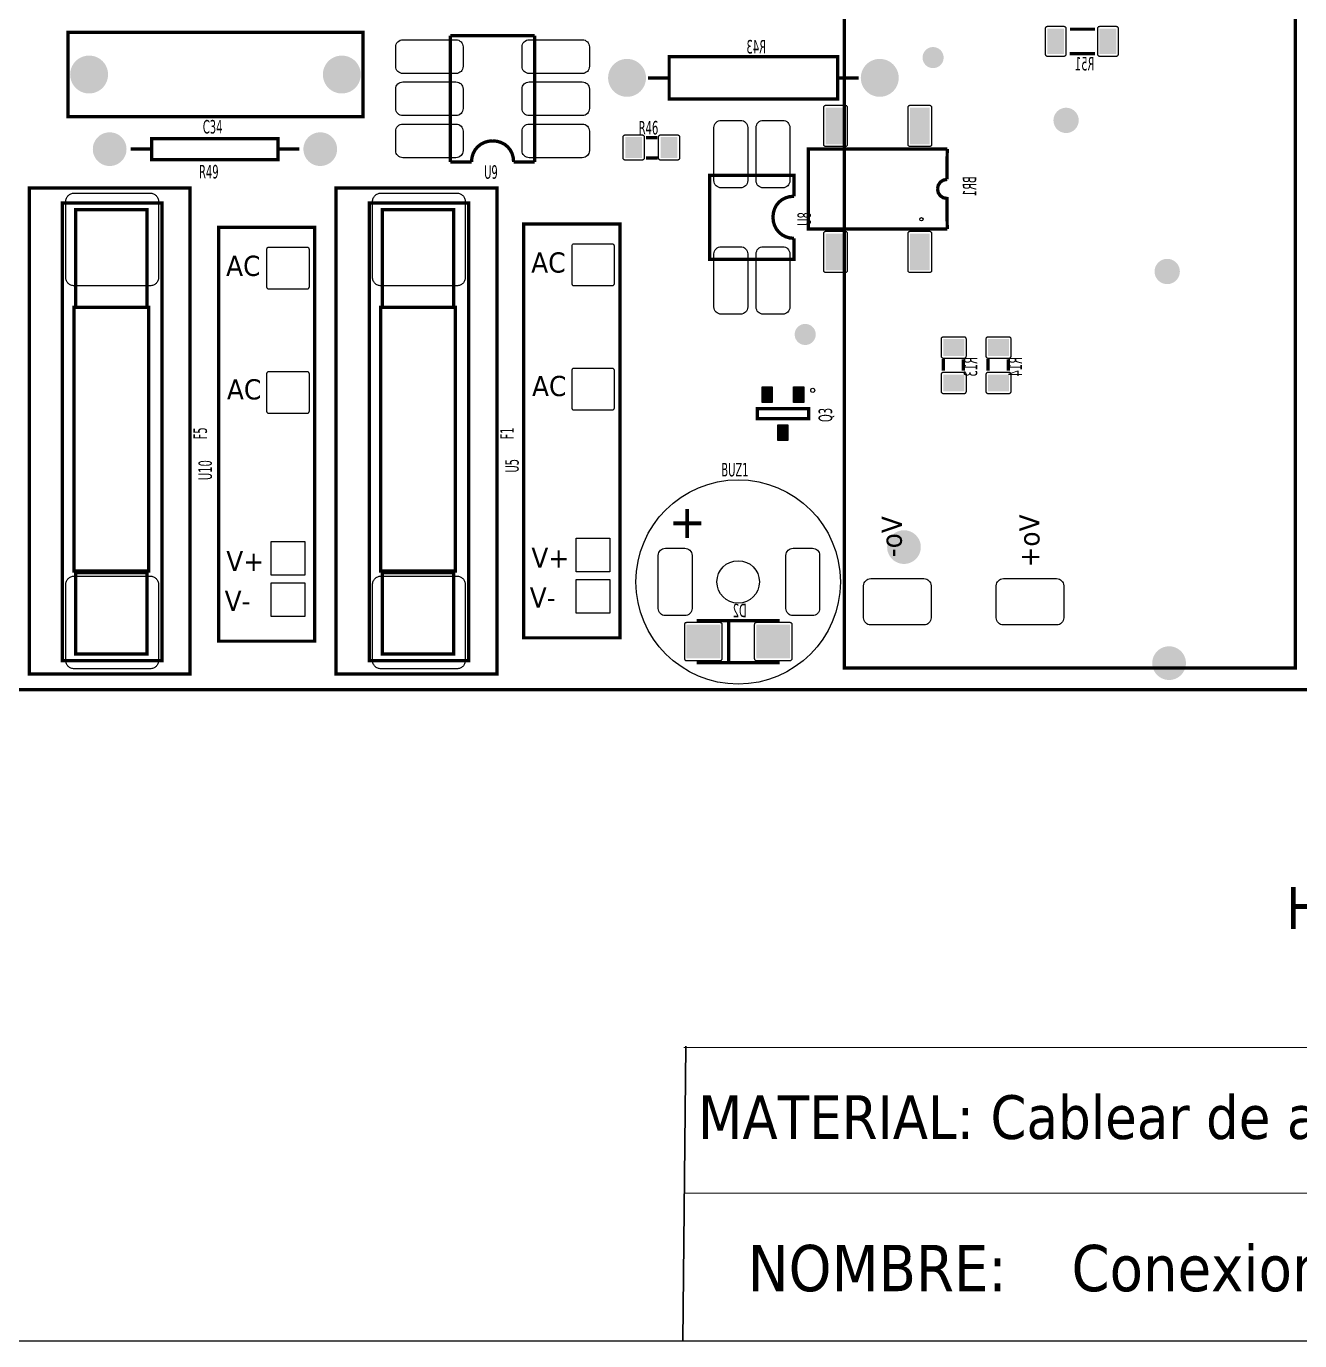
# Model space of a CAD drawing. Header units: millimetres. Extents: x 124 to 302, y 105 to 223.
# Drawn here: x 131.591 to 135.219, y 105.405 to 109.151 of the extents above; entities that cross this region are included whole.
import ezdxf

# ---------------------------------------------------------------- set-up
doc = ezdxf.new("R2010")
doc.units = ezdxf.units.MM
doc.linetypes.add('CENTERX2', pattern=[20.32, 12.7, -2.54, 2.54, -2.54])
doc.layers.add('DESC', color=250, linetype='Continuous')
doc.styles.add('SLDTEXTSTYLE0', font='tahoma.ttf')
doc.styles.get("Standard").update_dxf_attribs({"font": 'tahoma.ttf'})

# ---------------------------------------------------------------- blocks, each defined once
blk = doc.blocks.new('RPAD')
blk.add_trace([(-0.5, -0.5), (-0.5, 0.5), (0.5, -0.5), (0.5, 0.5)])
blk = doc.blocks.new('EPAD')
at = {"const_width": 0.5}
blk.add_lwpolyline([(-0.25, 0, 1), (0.25, 0, 1)], format="xyb", close=True, dxfattribs=at)
blk = doc.blocks.new('oard')
at = {"const_width": 0.00787}
for points in [[(155.9889, 119.4043), (162.6345, 119.4043), (162.6345, 122.5185), (155.9889, 122.5185), (155.9889, 119.4043)], [(155.9889, 119.4043), (162.6345, 119.4043), (162.6345, 122.5185), (155.9889, 122.5185), (155.9889, 119.4043)], [(155.9889, 119.4043), (162.6345, 119.4043), (162.6345, 122.5185), (155.9889, 122.5185), (155.9889, 119.4043)], [(158.666, 119.4555), (159.7369, 119.4555), (159.7369, 121.5185), (158.666, 121.5185), (158.666, 119.4555)], [(158.666, 119.4555), (159.7369, 119.4555), (159.7369, 121.5185), (158.666, 121.5185), (158.666, 119.4555)], [(158.666, 119.4555), (159.7369, 119.4555), (159.7369, 121.5185), (158.666, 121.5185), (158.666, 119.4555)], [(159.202, 120.9727), (159.261, 120.9727)], [(159.202, 120.9727), (159.261, 120.9727)], [(159.202, 120.9727), (159.261, 120.9727)], [(156.8231, 120.765), (157.5231, 120.765), (157.5231, 120.965), (156.8231, 120.965), (156.8231, 120.765)], [(156.8231, 120.765), (157.5231, 120.765), (157.5231, 120.965), (156.8231, 120.965), (156.8231, 120.765)], [(156.8231, 120.765), (157.5231, 120.765), (157.5231, 120.965), (156.8231, 120.965), (156.8231, 120.765)], [(157.931, 120.9575), (157.731, 120.9575)], [(157.731, 120.6575), (157.731, 120.9575)], [(157.931, 120.9575), (157.731, 120.9575)], [(157.731, 120.6575), (157.731, 120.9575)], [(157.931, 120.9575), (157.731, 120.9575)], [(157.731, 120.6575), (157.731, 120.9575)], [(157.931, 120.6575), (157.931, 120.9575)], [(157.931, 120.6575), (157.931, 120.9575)], [(157.931, 120.6575), (157.931, 120.9575)], [(159.201, 120.9147), (159.261, 120.9147)], [(159.201, 120.9147), (159.261, 120.9147)], [(159.201, 120.9147), (159.261, 120.9147)], [(158.2503, 120.8071), (158.6503, 120.8071), (158.6503, 120.9071), (158.2503, 120.9071), (158.2503, 120.8071)], [(158.2503, 120.8071), (158.6503, 120.8071), (158.6503, 120.9071), (158.2503, 120.9071), (158.2503, 120.8071)], [(158.2503, 120.8071), (158.6503, 120.8071), (158.6503, 120.9071), (158.2503, 120.9071), (158.2503, 120.8071)], [(158.2503, 120.8571), (158.2003, 120.8571)], [(158.2503, 120.8571), (158.2003, 120.8571)], [(158.2503, 120.8571), (158.2003, 120.8571)], [(158.7003, 120.8571), (158.6503, 120.8571)], [(158.7003, 120.8571), (158.6503, 120.8571)], [(158.7003, 120.8571), (158.6503, 120.8571)], [(157.0219, 120.6628), (157.3219, 120.6628), (157.3219, 120.7128), (157.0219, 120.7128), (157.0219, 120.6628)], [(157.0219, 120.6628), (157.3219, 120.6628), (157.3219, 120.7128), (157.0219, 120.7128), (157.0219, 120.6628)], [(157.0219, 120.6628), (157.3219, 120.6628), (157.3219, 120.7128), (157.0219, 120.7128), (157.0219, 120.6628)], [(157.831, 120.7075), (157.8208, 120.7065), (157.8114, 120.7037), (157.8029, 120.6993), (157.7955, 120.6933), (157.7894, 120.686), (157.7849, 120.6775), (157.782, 120.6679), (157.781, 120.6575)], [(157.831, 120.7075), (157.8208, 120.7065), (157.8114, 120.7037), (157.8029, 120.6993), (157.7955, 120.6933), (157.7894, 120.686), (157.7849, 120.6775), (157.782, 120.6679), (157.781, 120.6575)], [(157.831, 120.7075), (157.8208, 120.7065), (157.8114, 120.7037), (157.8029, 120.6993), (157.7955, 120.6933), (157.7894, 120.686), (157.7849, 120.6775), (157.782, 120.6679), (157.781, 120.6575)], [(157.831, 120.7075), (157.8415, 120.7065), (157.851, 120.7037), (157.8596, 120.6993), (157.8669, 120.6933), (157.8728, 120.686), (157.8773, 120.6775), (157.88, 120.6679), (157.881, 120.6575)], [(157.831, 120.7075), (157.8415, 120.7065), (157.851, 120.7037), (157.8596, 120.6993), (157.8669, 120.6933), (157.8728, 120.686), (157.8773, 120.6775), (157.88, 120.6679), (157.881, 120.6575)], [(157.831, 120.7075), (157.8415, 120.7065), (157.851, 120.7037), (157.8596, 120.6993), (157.8669, 120.6933), (157.8728, 120.686), (157.8773, 120.6775), (157.88, 120.6679), (157.881, 120.6575)], [(158.195, 120.7147), (158.222, 120.7147)], [(158.195, 120.7147), (158.222, 120.7147)], [(158.195, 120.7147), (158.222, 120.7147)], [(156.9719, 120.6878), (157.0219, 120.6878)], [(156.9719, 120.6878), (157.0219, 120.6878)], [(156.9719, 120.6878), (157.0219, 120.6878)], [(157.3219, 120.6878), (157.3719, 120.6878)], [(157.3219, 120.6878), (157.3719, 120.6878)], [(157.3219, 120.6878), (157.3719, 120.6878)], [(158.195, 120.6667), (158.223, 120.6667)], [(158.195, 120.6667), (158.223, 120.6667)], [(158.195, 120.6667), (158.223, 120.6667)], [(158.9104, 120.6883), (158.5804, 120.6883), (158.5804, 120.4983), (158.9104, 120.4983)], [(158.9104, 120.6883), (158.5804, 120.6883), (158.5804, 120.4983), (158.9104, 120.4983)], [(158.9104, 120.6883), (158.5804, 120.6883), (158.5804, 120.4983), (158.9104, 120.4983)], [(158.91, 120.6159), (158.9104, 120.6883)], [(158.91, 120.6159), (158.9104, 120.6883)], [(158.91, 120.6159), (158.9104, 120.6883)], [(157.781, 120.6575), (157.731, 120.6575)], [(157.781, 120.6575), (157.731, 120.6575)], [(157.781, 120.6575), (157.731, 120.6575)], [(157.931, 120.6575), (157.881, 120.6575)], [(157.931, 120.6575), (157.881, 120.6575)], [(157.931, 120.6575), (157.881, 120.6575)], [(158.5467, 120.476), (158.5467, 120.426), (158.3467, 120.426), (158.3467, 120.626), (158.5467, 120.626), (158.5467, 120.576)], [(158.5467, 120.476), (158.5467, 120.426), (158.3467, 120.426), (158.3467, 120.626), (158.5467, 120.626), (158.5467, 120.576)], [(158.5467, 120.476), (158.5467, 120.426), (158.3467, 120.426), (158.3467, 120.626), (158.5467, 120.626), (158.5467, 120.576)], [(158.91, 120.6159), (158.9011, 120.6142), (158.894, 120.6094), (158.8892, 120.6022), (158.8874, 120.5933)], [(158.91, 120.6159), (158.9011, 120.6142), (158.894, 120.6094), (158.8892, 120.6022), (158.8874, 120.5933)], [(158.91, 120.6159), (158.9011, 120.6142), (158.894, 120.6094), (158.8892, 120.6022), (158.8874, 120.5933)], [(156.731, 119.4419), (157.1129, 119.4419), (157.1129, 120.5954), (156.731, 120.5954), (156.731, 119.4419)], [(156.731, 119.4419), (157.1129, 119.4419), (157.1129, 120.5954), (156.731, 120.5954), (156.731, 119.4419)], [(156.731, 119.4419), (157.1129, 119.4419), (157.1129, 120.5954), (156.731, 120.5954), (156.731, 119.4419)], [(157.4593, 119.4419), (157.8412, 119.4419), (157.8412, 120.5954), (157.4593, 120.5954), (157.4593, 119.4419)], [(157.4593, 119.4419), (157.8412, 119.4419), (157.8412, 120.5954), (157.4593, 120.5954), (157.4593, 119.4419)], [(157.4593, 119.4419), (157.8412, 119.4419), (157.8412, 120.5954), (157.4593, 120.5954), (157.4593, 119.4419)], [(158.4967, 120.526), (158.4977, 120.5365), (158.5005, 120.546), (158.5049, 120.5545), (158.5109, 120.5619), (158.5182, 120.5678), (158.5267, 120.5722), (158.5363, 120.575), (158.5467, 120.576)], [(158.4967, 120.526), (158.4977, 120.5365), (158.5005, 120.546), (158.5049, 120.5545), (158.5109, 120.5619), (158.5182, 120.5678), (158.5267, 120.5722), (158.5363, 120.575), (158.5467, 120.576)], [(158.4967, 120.526), (158.4977, 120.5365), (158.5005, 120.546), (158.5049, 120.5545), (158.5109, 120.5619), (158.5182, 120.5678), (158.5267, 120.5722), (158.5363, 120.575), (158.5467, 120.576)], [(158.9104, 120.4983), (158.91, 120.5707), (158.9011, 120.5724), (158.894, 120.5772), (158.8892, 120.5844), (158.8874, 120.5933)], [(158.9104, 120.4983), (158.91, 120.5707), (158.9011, 120.5724), (158.894, 120.5772), (158.8892, 120.5844), (158.8874, 120.5933)], [(158.9104, 120.4983), (158.91, 120.5707), (158.9011, 120.5724), (158.894, 120.5772), (158.8892, 120.5844), (158.8874, 120.5933)], [(156.8097, 119.4734), (157.046, 119.4734), (157.046, 120.56), (156.8097, 120.56), (156.8097, 119.4734)], [(156.8097, 119.4734), (157.046, 119.4734), (157.046, 120.56), (156.8097, 120.56), (156.8097, 119.4734)], [(156.8097, 119.4734), (157.046, 119.4734), (157.046, 120.56), (156.8097, 120.56), (156.8097, 119.4734)], [(156.8412, 120.3119), (157.0105, 120.3119), (157.0105, 120.5442), (156.8412, 120.5442), (156.8412, 120.3119)], [(156.8412, 120.3119), (157.0105, 120.3119), (157.0105, 120.5442), (156.8412, 120.5442), (156.8412, 120.3119)], [(156.8412, 120.3119), (157.0105, 120.3119), (157.0105, 120.5442), (156.8412, 120.5442), (156.8412, 120.3119)], [(157.5381, 119.4734), (157.7743, 119.4734), (157.7743, 120.56), (157.5381, 120.56), (157.5381, 119.4734)], [(157.5381, 119.4734), (157.7743, 119.4734), (157.7743, 120.56), (157.5381, 120.56), (157.5381, 119.4734)], [(157.5381, 119.4734), (157.7743, 119.4734), (157.7743, 120.56), (157.5381, 120.56), (157.5381, 119.4734)], [(157.5696, 120.3119), (157.7389, 120.3119), (157.7389, 120.5442), (157.5696, 120.5442), (157.5696, 120.3119)], [(157.5696, 120.3119), (157.7389, 120.3119), (157.7389, 120.5442), (157.5696, 120.5442), (157.5696, 120.3119)], [(157.5696, 120.3119), (157.7389, 120.3119), (157.7389, 120.5442), (157.5696, 120.5442), (157.5696, 120.3119)], [(157.9048, 119.5274), (158.1332, 119.5274), (158.1332, 120.5099), (157.9048, 120.5099), (157.9048, 119.5274)], [(157.9048, 119.5274), (158.1332, 119.5274), (158.1332, 120.5099), (157.9048, 120.5099), (157.9048, 119.5274)], [(157.9048, 119.5274), (158.1332, 119.5274), (158.1332, 120.5099), (157.9048, 120.5099), (157.9048, 119.5274)], [(158.4967, 120.526), (158.4977, 120.5158), (158.5005, 120.5064), (158.5049, 120.4979), (158.5109, 120.4905), (158.5182, 120.4844), (158.5267, 120.4799), (158.5363, 120.477), (158.5467, 120.476)], [(158.4967, 120.526), (158.4977, 120.5158), (158.5005, 120.5064), (158.5049, 120.4979), (158.5109, 120.4905), (158.5182, 120.4844), (158.5267, 120.4799), (158.5363, 120.477), (158.5467, 120.476)], [(158.4967, 120.526), (158.4977, 120.5158), (158.5005, 120.5064), (158.5049, 120.4979), (158.5109, 120.4905), (158.5182, 120.4844), (158.5267, 120.4799), (158.5363, 120.477), (158.5467, 120.476)], [(157.1804, 119.5195), (157.4088, 119.5195), (157.4088, 120.502), (157.1804, 120.502), (157.1804, 119.5195)], [(157.1804, 119.5195), (157.4088, 119.5195), (157.4088, 120.502), (157.1804, 120.502), (157.1804, 119.5195)], [(157.1804, 119.5195), (157.4088, 119.5195), (157.4088, 120.502), (157.1804, 120.502), (157.1804, 119.5195)], [(156.8373, 119.686), (157.0145, 119.686), (157.0145, 120.3119), (156.8373, 120.3119), (156.8373, 119.686)], [(156.8373, 119.686), (157.0145, 119.686), (157.0145, 120.3119), (156.8373, 120.3119), (156.8373, 119.686)], [(156.8373, 119.686), (157.0145, 119.686), (157.0145, 120.3119), (156.8373, 120.3119), (156.8373, 119.686)], [(157.5656, 119.686), (157.7428, 119.686), (157.7428, 120.3119), (157.5656, 120.3119), (157.5656, 119.686)], [(157.5656, 119.686), (157.7428, 119.686), (157.7428, 120.3119), (157.5656, 120.3119), (157.5656, 119.686)], [(157.5656, 119.686), (157.7428, 119.686), (157.7428, 120.3119), (157.5656, 120.3119), (157.5656, 119.686)], [(158.9009, 120.1617), (158.9009, 120.1897)], [(158.9009, 120.1617), (158.9009, 120.1897)], [(158.9009, 120.1617), (158.9009, 120.1897)], [(158.9489, 120.1617), (158.9489, 120.1887)], [(158.9489, 120.1617), (158.9489, 120.1887)], [(158.9489, 120.1617), (158.9489, 120.1887)], [(159.0072, 120.1617), (159.0072, 120.1897)], [(159.0072, 120.1617), (159.0072, 120.1897)], [(159.0072, 120.1617), (159.0072, 120.1897)], [(159.0552, 120.1617), (159.0552, 120.1887)], [(159.0552, 120.1617), (159.0552, 120.1887)], [(159.0552, 120.1617), (159.0552, 120.1887)], [(158.4593, 120.0716), (158.4593, 120.048), (158.5814, 120.048), (158.5814, 120.0716), (158.4593, 120.0716)], [(158.4593, 120.0716), (158.4593, 120.048), (158.5814, 120.048), (158.5814, 120.0716), (158.4593, 120.0716)], [(158.4593, 120.0716), (158.4593, 120.048), (158.5814, 120.048), (158.5814, 120.0716), (158.4593, 120.0716)], [(156.8412, 119.4891), (157.0105, 119.4891), (157.0105, 119.682), (156.8412, 119.682), (156.8412, 119.4891)], [(156.8412, 119.4891), (157.0105, 119.4891), (157.0105, 119.682), (156.8412, 119.682), (156.8412, 119.4891)], [(156.8412, 119.4891), (157.0105, 119.4891), (157.0105, 119.682), (156.8412, 119.682), (156.8412, 119.4891)], [(157.5696, 119.4891), (157.7389, 119.4891), (157.7389, 119.682), (157.5696, 119.682), (157.5696, 119.4891)], [(157.5696, 119.4891), (157.7389, 119.4891), (157.7389, 119.682), (157.5696, 119.682), (157.5696, 119.4891)], [(157.5696, 119.4891), (157.7389, 119.4891), (157.7389, 119.682), (157.5696, 119.682), (157.5696, 119.4891)], [(158.5124, 119.5685), (158.3154, 119.5685)], [(158.5124, 119.5685), (158.3154, 119.5685)], [(158.5124, 119.5685), (158.3154, 119.5685)], [(158.3914, 119.5685), (158.3914, 119.4685)], [(158.3914, 119.5685), (158.3914, 119.4685)], [(158.3914, 119.5685), (158.3914, 119.4685)], [(158.3154, 119.4685), (158.5124, 119.4685)], [(158.3154, 119.4685), (158.5124, 119.4685)], [(158.3154, 119.4685), (158.5124, 119.4685)]]:
    blk.add_lwpolyline(points, dxfattribs=at)
for points in [[(159.148, 120.9087), (159.188, 120.9087), (159.189, 120.9088), (159.19, 120.9091), (159.1908, 120.9095), (159.1916, 120.9101), (159.1922, 120.9109), (159.1926, 120.9117), (159.1929, 120.9127), (159.193, 120.9137), (159.193, 120.9737), (159.1929, 120.9747), (159.1926, 120.9757), (159.1922, 120.9765), (159.1916, 120.9772), (159.1908, 120.9779), (159.19, 120.9783), (159.189, 120.9786), (159.188, 120.9787), (159.148, 120.9787), (159.147, 120.9786), (159.1461, 120.9783), (159.1452, 120.9779), (159.1445, 120.9772), (159.1439, 120.9765), (159.1434, 120.9757), (159.1431, 120.9747), (159.143, 120.9737), (159.143, 120.9137), (159.1431, 120.9127), (159.1434, 120.9117), (159.1439, 120.9109), (159.1445, 120.9101), (159.1452, 120.9095), (159.1461, 120.9091), (159.147, 120.9088), (159.148, 120.9087)], [(159.272, 120.9087), (159.312, 120.9087), (159.313, 120.9088), (159.314, 120.9091), (159.3148, 120.9095), (159.3156, 120.9101), (159.3162, 120.9109), (159.3166, 120.9117), (159.3169, 120.9127), (159.317, 120.9137), (159.317, 120.9737), (159.3169, 120.9747), (159.3166, 120.9757), (159.3162, 120.9765), (159.3156, 120.9772), (159.3148, 120.9779), (159.314, 120.9783), (159.313, 120.9786), (159.312, 120.9787), (159.272, 120.9787), (159.271, 120.9786), (159.2701, 120.9783), (159.2692, 120.9779), (159.2685, 120.9772), (159.2679, 120.9765), (159.2674, 120.9757), (159.2671, 120.9747), (159.267, 120.9737), (159.267, 120.9137), (159.2671, 120.9127), (159.2674, 120.9117), (159.2679, 120.9109), (159.2685, 120.9101), (159.2692, 120.9095), (159.2701, 120.9091), (159.271, 120.9088), (159.272, 120.9087)], [(157.601, 120.8845), (157.601, 120.9305), (157.6013, 120.9339), (157.6023, 120.9372), (157.6039, 120.9401), (157.6059, 120.9426), (157.6084, 120.9446), (157.6113, 120.9462), (157.6145, 120.9471), (157.618, 120.9475), (157.744, 120.9475), (157.7475, 120.9471), (157.7507, 120.9462), (157.7536, 120.9446), (157.7561, 120.9426), (157.7581, 120.9401), (157.7597, 120.9372), (157.7607, 120.9339), (157.761, 120.9305), (157.761, 120.8845), (157.7607, 120.881), (157.7597, 120.8778), (157.7581, 120.8749), (157.7561, 120.8724), (157.7536, 120.8703), (157.7507, 120.8688), (157.7475, 120.8678), (157.744, 120.8675), (157.618, 120.8675), (157.6145, 120.8678), (157.6113, 120.8688), (157.6084, 120.8703), (157.6059, 120.8724), (157.6039, 120.8749), (157.6023, 120.8778), (157.6013, 120.881), (157.601, 120.8845)], [(157.901, 120.8845), (157.901, 120.9305), (157.9013, 120.9339), (157.9023, 120.9372), (157.9039, 120.9401), (157.9059, 120.9426), (157.9084, 120.9446), (157.9113, 120.9462), (157.9145, 120.9471), (157.918, 120.9475), (158.044, 120.9475), (158.0475, 120.9471), (158.0507, 120.9462), (158.0536, 120.9446), (158.0561, 120.9426), (158.0581, 120.9401), (158.0597, 120.9372), (158.0607, 120.9339), (158.061, 120.9305), (158.061, 120.8845), (158.0607, 120.881), (158.0597, 120.8778), (158.0581, 120.8749), (158.0561, 120.8724), (158.0536, 120.8703), (158.0507, 120.8688), (158.0475, 120.8678), (158.044, 120.8675), (157.918, 120.8675), (157.9145, 120.8678), (157.9113, 120.8688), (157.9084, 120.8703), (157.9059, 120.8724), (157.9039, 120.8749), (157.9023, 120.8778), (157.9013, 120.881), (157.901, 120.8845)], [(157.601, 120.7845), (157.601, 120.8305), (157.6013, 120.8339), (157.6023, 120.8372), (157.6039, 120.8401), (157.6059, 120.8426), (157.6084, 120.8446), (157.6113, 120.8462), (157.6145, 120.8471), (157.618, 120.8475), (157.744, 120.8475), (157.7475, 120.8471), (157.7507, 120.8462), (157.7536, 120.8446), (157.7561, 120.8426), (157.7581, 120.8401), (157.7597, 120.8372), (157.7607, 120.8339), (157.761, 120.8305), (157.761, 120.7845), (157.7607, 120.781), (157.7597, 120.7778), (157.7581, 120.7749), (157.7561, 120.7724), (157.7536, 120.7703), (157.7507, 120.7688), (157.7475, 120.7678), (157.744, 120.7675), (157.618, 120.7675), (157.6145, 120.7678), (157.6113, 120.7688), (157.6084, 120.7703), (157.6059, 120.7724), (157.6039, 120.7749), (157.6023, 120.7778), (157.6013, 120.781), (157.601, 120.7845)], [(157.901, 120.7845), (157.901, 120.8305), (157.9013, 120.8339), (157.9023, 120.8372), (157.9039, 120.8401), (157.9059, 120.8426), (157.9084, 120.8446), (157.9113, 120.8462), (157.9145, 120.8471), (157.918, 120.8475), (158.044, 120.8475), (158.0475, 120.8471), (158.0507, 120.8462), (158.0536, 120.8446), (158.0561, 120.8426), (158.0581, 120.8401), (158.0597, 120.8372), (158.0607, 120.8339), (158.061, 120.8305), (158.061, 120.7845), (158.0607, 120.781), (158.0597, 120.7778), (158.0581, 120.7749), (158.0561, 120.7724), (158.0536, 120.7703), (158.0507, 120.7688), (158.0475, 120.7678), (158.044, 120.7675), (157.918, 120.7675), (157.9145, 120.7678), (157.9113, 120.7688), (157.9084, 120.7703), (157.9059, 120.7724), (157.9039, 120.7749), (157.9023, 120.7778), (157.9013, 120.781), (157.901, 120.7845)], [(158.669, 120.7912), (158.6217, 120.7912), (158.6207, 120.7911), (158.6198, 120.7908), (158.6189, 120.7904), (158.6182, 120.7898), (158.6176, 120.789), (158.6171, 120.7882), (158.6168, 120.7872), (158.6167, 120.7862), (158.6167, 120.6996), (158.6168, 120.6986), (158.6171, 120.6976), (158.6176, 120.6968), (158.6182, 120.696), (158.6189, 120.6954), (158.6198, 120.695), (158.6207, 120.6947), (158.6217, 120.6946), (158.669, 120.6946), (158.67, 120.6947), (158.671, 120.695), (158.6718, 120.6954), (158.6725, 120.696), (158.6731, 120.6968), (158.6736, 120.6976), (158.6739, 120.6986), (158.674, 120.6996), (158.674, 120.7862), (158.6739, 120.7872), (158.6736, 120.7882), (158.6731, 120.789), (158.6725, 120.7898), (158.6718, 120.7904), (158.671, 120.7908), (158.67, 120.7911), (158.669, 120.7912)], [(158.869, 120.7912), (158.8217, 120.7912), (158.8207, 120.7911), (158.8198, 120.7908), (158.8189, 120.7904), (158.8182, 120.7898), (158.8176, 120.789), (158.8171, 120.7882), (158.8168, 120.7872), (158.8167, 120.7862), (158.8167, 120.6996), (158.8168, 120.6986), (158.8171, 120.6976), (158.8176, 120.6968), (158.8182, 120.696), (158.8189, 120.6954), (158.8198, 120.695), (158.8207, 120.6947), (158.8217, 120.6946), (158.869, 120.6946), (158.87, 120.6947), (158.871, 120.695), (158.8718, 120.6954), (158.8725, 120.696), (158.8731, 120.6968), (158.8736, 120.6976), (158.8739, 120.6986), (158.874, 120.6996), (158.874, 120.7862), (158.8739, 120.7872), (158.8736, 120.7882), (158.8731, 120.789), (158.8725, 120.7898), (158.8718, 120.7904), (158.871, 120.7908), (158.87, 120.7911), (158.869, 120.7912)], [(157.601, 120.6845), (157.601, 120.7305), (157.6013, 120.7339), (157.6023, 120.7372), (157.6039, 120.7401), (157.6059, 120.7426), (157.6084, 120.7446), (157.6113, 120.7462), (157.6145, 120.7471), (157.618, 120.7475), (157.744, 120.7475), (157.7475, 120.7471), (157.7507, 120.7462), (157.7536, 120.7446), (157.7561, 120.7426), (157.7581, 120.7401), (157.7597, 120.7372), (157.7607, 120.7339), (157.761, 120.7305), (157.761, 120.6845), (157.7607, 120.681), (157.7597, 120.6778), (157.7581, 120.6749), (157.7561, 120.6724), (157.7536, 120.6703), (157.7507, 120.6688), (157.7475, 120.6678), (157.744, 120.6675), (157.618, 120.6675), (157.6145, 120.6678), (157.6113, 120.6688), (157.6084, 120.6703), (157.6059, 120.6724), (157.6039, 120.6749), (157.6023, 120.6778), (157.6013, 120.681), (157.601, 120.6845)], [(157.901, 120.6845), (157.901, 120.7305), (157.9013, 120.7339), (157.9023, 120.7372), (157.9039, 120.7401), (157.9059, 120.7426), (157.9084, 120.7446), (157.9113, 120.7462), (157.9145, 120.7471), (157.918, 120.7475), (158.044, 120.7475), (158.0475, 120.7471), (158.0507, 120.7462), (158.0536, 120.7446), (158.0561, 120.7426), (158.0581, 120.7401), (158.0597, 120.7372), (158.0607, 120.7339), (158.061, 120.7305), (158.061, 120.6845), (158.0607, 120.681), (158.0597, 120.6778), (158.0581, 120.6749), (158.0561, 120.6724), (158.0536, 120.6703), (158.0507, 120.6688), (158.0475, 120.6678), (158.044, 120.6675), (157.918, 120.6675), (157.9145, 120.6678), (157.9113, 120.6688), (157.9084, 120.6703), (157.9059, 120.6724), (157.9039, 120.6749), (157.9023, 120.6778), (157.9013, 120.681), (157.901, 120.6845)], [(158.4197, 120.596), (158.3737, 120.596), (158.3703, 120.5963), (158.3671, 120.5973), (158.3642, 120.5988), (158.3617, 120.6009), (158.3596, 120.6034), (158.3581, 120.6063), (158.3571, 120.6095), (158.3567, 120.613), (158.3567, 120.739), (158.3571, 120.7425), (158.3581, 120.7457), (158.3596, 120.7486), (158.3617, 120.7511), (158.3642, 120.7531), (158.3671, 120.7547), (158.3703, 120.7556), (158.3737, 120.756), (158.4197, 120.756), (158.4232, 120.7556), (158.4264, 120.7547), (158.4293, 120.7531), (158.4318, 120.7511), (158.4339, 120.7486), (158.4354, 120.7457), (158.4364, 120.7425), (158.4367, 120.739), (158.4367, 120.613), (158.4364, 120.6095), (158.4354, 120.6063), (158.4339, 120.6034), (158.4318, 120.6009), (158.4293, 120.5988), (158.4264, 120.5973), (158.4232, 120.5963), (158.4197, 120.596)], [(158.5197, 120.596), (158.4737, 120.596), (158.4703, 120.5963), (158.4671, 120.5973), (158.4642, 120.5988), (158.4617, 120.6009), (158.4596, 120.6034), (158.4581, 120.6063), (158.4571, 120.6095), (158.4567, 120.613), (158.4567, 120.739), (158.4571, 120.7425), (158.4581, 120.7457), (158.4596, 120.7486), (158.4617, 120.7511), (158.4642, 120.7531), (158.4671, 120.7547), (158.4703, 120.7556), (158.4737, 120.756), (158.5197, 120.756), (158.5232, 120.7556), (158.5264, 120.7547), (158.5293, 120.7531), (158.5318, 120.7511), (158.5339, 120.7486), (158.5354, 120.7457), (158.5364, 120.7425), (158.5367, 120.739), (158.5367, 120.613), (158.5364, 120.6095), (158.5354, 120.6063), (158.5339, 120.6034), (158.5318, 120.6009), (158.5293, 120.5988), (158.5264, 120.5973), (158.5232, 120.5963), (158.5197, 120.596)], [(158.146, 120.7217), (158.186, 120.7217), (158.1871, 120.7216), (158.188, 120.7213), (158.1889, 120.7209), (158.1896, 120.7203), (158.1902, 120.7195), (158.1907, 120.7187), (158.1909, 120.7177), (158.191, 120.7167), (158.191, 120.6667), (158.1909, 120.6657), (158.1907, 120.6648), (158.1902, 120.6639), (158.1896, 120.6632), (158.1889, 120.6626), (158.188, 120.6621), (158.1871, 120.6618), (158.186, 120.6617), (158.146, 120.6617), (158.145, 120.6618), (158.1441, 120.6621), (158.1432, 120.6626), (158.1425, 120.6632), (158.1419, 120.6639), (158.1414, 120.6648), (158.1411, 120.6657), (158.141, 120.6667), (158.141, 120.7167), (158.1411, 120.7177), (158.1414, 120.7187), (158.1419, 120.7195), (158.1425, 120.7203), (158.1432, 120.7209), (158.1441, 120.7213), (158.145, 120.7216), (158.146, 120.7217)], [(158.23, 120.7217), (158.27, 120.7217), (158.2711, 120.7216), (158.272, 120.7213), (158.2729, 120.7209), (158.2736, 120.7203), (158.2742, 120.7195), (158.2747, 120.7187), (158.2749, 120.7177), (158.275, 120.7167), (158.275, 120.6667), (158.2749, 120.6657), (158.2747, 120.6648), (158.2742, 120.6639), (158.2736, 120.6632), (158.2729, 120.6626), (158.272, 120.6621), (158.2711, 120.6618), (158.27, 120.6617), (158.23, 120.6617), (158.229, 120.6618), (158.2281, 120.6621), (158.2272, 120.6626), (158.2265, 120.6632), (158.2259, 120.6639), (158.2254, 120.6648), (158.2251, 120.6657), (158.225, 120.6667), (158.225, 120.7167), (158.2251, 120.7177), (158.2254, 120.7187), (158.2259, 120.7195), (158.2265, 120.7203), (158.2272, 120.7209), (158.2281, 120.7213), (158.229, 120.7216), (158.23, 120.7217)], [(157.0379, 120.5634), (157.0379, 120.3834), (157.0378, 120.3813), (157.0375, 120.3793), (157.037, 120.3773), (157.0363, 120.3755), (157.0355, 120.3737), (157.0345, 120.3721), (157.0334, 120.3706), (157.0321, 120.3691), (157.0307, 120.3679), (157.0291, 120.3667), (157.0275, 120.3657), (157.0257, 120.3649), (157.0239, 120.3642), (157.0219, 120.3638), (157.0199, 120.3635), (157.0179, 120.3634), (156.8379, 120.3634), (156.8358, 120.3635), (156.8338, 120.3638), (156.8318, 120.3642), (156.83, 120.3649), (156.8282, 120.3657), (156.8266, 120.3667), (156.825, 120.3679), (156.8236, 120.3691), (156.8224, 120.3706), (156.8212, 120.3721), (156.8202, 120.3737), (156.8194, 120.3755), (156.8187, 120.3773), (156.8182, 120.3793), (156.818, 120.3813), (156.8179, 120.3834), (156.8179, 120.5634), (156.818, 120.5654), (156.8182, 120.5675), (156.8187, 120.5694), (156.8194, 120.5712), (156.8202, 120.573), (156.8212, 120.5746), (156.8224, 120.5762), (156.8236, 120.5776), (156.825, 120.5789), (156.8266, 120.58), (156.8282, 120.581), (156.83, 120.5818), (156.8318, 120.5825), (156.8338, 120.583), (156.8358, 120.5833), (156.8379, 120.5834), (157.0179, 120.5834), (157.0199, 120.5833), (157.0219, 120.583), (157.0239, 120.5825), (157.0257, 120.5818), (157.0275, 120.581), (157.0291, 120.58), (157.0307, 120.5789), (157.0321, 120.5776), (157.0334, 120.5762), (157.0345, 120.5746), (157.0355, 120.573), (157.0363, 120.5712), (157.037, 120.5694), (157.0375, 120.5675), (157.0378, 120.5654), (157.0379, 120.5634)], [(157.7662, 120.5634), (157.7662, 120.3834), (157.7661, 120.3813), (157.7658, 120.3793), (157.7653, 120.3773), (157.7647, 120.3755), (157.7638, 120.3737), (157.7628, 120.3721), (157.7617, 120.3706), (157.7604, 120.3691), (157.759, 120.3679), (157.7575, 120.3667), (157.7558, 120.3657), (157.7541, 120.3649), (157.7522, 120.3642), (157.7503, 120.3638), (157.7483, 120.3635), (157.7462, 120.3634), (157.5662, 120.3634), (157.5641, 120.3635), (157.5621, 120.3638), (157.5602, 120.3642), (157.5583, 120.3649), (157.5566, 120.3657), (157.5549, 120.3667), (157.5534, 120.3679), (157.552, 120.3691), (157.5507, 120.3706), (157.5496, 120.3721), (157.5486, 120.3737), (157.5477, 120.3755), (157.5471, 120.3773), (157.5466, 120.3793), (157.5463, 120.3813), (157.5462, 120.3834), (157.5462, 120.5634), (157.5463, 120.5654), (157.5466, 120.5675), (157.5471, 120.5694), (157.5477, 120.5712), (157.5486, 120.573), (157.5496, 120.5746), (157.5507, 120.5762), (157.552, 120.5776), (157.5534, 120.5789), (157.5549, 120.58), (157.5566, 120.581), (157.5583, 120.5818), (157.5602, 120.5825), (157.5621, 120.583), (157.5641, 120.5833), (157.5662, 120.5834), (157.7462, 120.5834), (157.7483, 120.5833), (157.7503, 120.583), (157.7522, 120.5825), (157.7541, 120.5818), (157.7558, 120.581), (157.7575, 120.58), (157.759, 120.5789), (157.7604, 120.5776), (157.7617, 120.5762), (157.7628, 120.5746), (157.7638, 120.573), (157.7647, 120.5712), (157.7653, 120.5694), (157.7658, 120.5675), (157.7661, 120.5654), (157.7662, 120.5634)], [(158.6217, 120.3954), (158.669, 120.3954), (158.67, 120.3955), (158.671, 120.3958), (158.6718, 120.3962), (158.6725, 120.3968), (158.6731, 120.3976), (158.6736, 120.3984), (158.6739, 120.3994), (158.674, 120.4004), (158.674, 120.487), (158.6739, 120.488), (158.6736, 120.489), (158.6731, 120.4898), (158.6725, 120.4906), (158.6718, 120.4912), (158.671, 120.4916), (158.67, 120.4919), (158.669, 120.492), (158.6217, 120.492), (158.6207, 120.4919), (158.6198, 120.4916), (158.6189, 120.4912), (158.6182, 120.4906), (158.6176, 120.4898), (158.6171, 120.489), (158.6168, 120.488), (158.6167, 120.487), (158.6167, 120.4004), (158.6168, 120.3994), (158.6171, 120.3984), (158.6176, 120.3976), (158.6182, 120.3968), (158.6189, 120.3962), (158.6198, 120.3958), (158.6207, 120.3955), (158.6217, 120.3954)], [(158.8217, 120.3954), (158.869, 120.3954), (158.87, 120.3955), (158.871, 120.3958), (158.8718, 120.3962), (158.8725, 120.3968), (158.8731, 120.3976), (158.8736, 120.3984), (158.8739, 120.3994), (158.874, 120.4004), (158.874, 120.487), (158.8739, 120.488), (158.8736, 120.489), (158.8731, 120.4898), (158.8725, 120.4906), (158.8718, 120.4912), (158.871, 120.4916), (158.87, 120.4919), (158.869, 120.492), (158.8217, 120.492), (158.8207, 120.4919), (158.8198, 120.4916), (158.8189, 120.4912), (158.8182, 120.4906), (158.8176, 120.4898), (158.8171, 120.489), (158.8168, 120.488), (158.8167, 120.487), (158.8167, 120.4004), (158.8168, 120.3994), (158.8171, 120.3984), (158.8176, 120.3976), (158.8182, 120.3968), (158.8189, 120.3962), (158.8198, 120.3958), (158.8207, 120.3955), (158.8217, 120.3954)], [(157.2952, 120.3603), (157.2952, 120.4503), (157.2953, 120.4513), (157.2956, 120.4523), (157.296, 120.4531), (157.2966, 120.4539), (157.2974, 120.4545), (157.2982, 120.4549), (157.2992, 120.4552), (157.3002, 120.4553), (157.3902, 120.4553), (157.3912, 120.4552), (157.3921, 120.4549), (157.393, 120.4545), (157.3937, 120.4539), (157.3943, 120.4531), (157.3948, 120.4523), (157.3951, 120.4513), (157.3952, 120.4503), (157.3952, 120.3603), (157.3951, 120.3593), (157.3948, 120.3583), (157.3943, 120.3575), (157.3937, 120.3568), (157.393, 120.3561), (157.3921, 120.3557), (157.3912, 120.3554), (157.3902, 120.3553), (157.3002, 120.3553), (157.2992, 120.3554), (157.2982, 120.3557), (157.2974, 120.3561), (157.2966, 120.3568), (157.296, 120.3575), (157.2956, 120.3583), (157.2953, 120.3593), (157.2952, 120.3603)], [(158.0196, 120.3682), (158.0196, 120.4582), (158.0197, 120.4592), (158.02, 120.4601), (158.0204, 120.461), (158.021, 120.4617), (158.0218, 120.4623), (158.0226, 120.4628), (158.0236, 120.4631), (158.0246, 120.4632), (158.1146, 120.4632), (158.1156, 120.4631), (158.1166, 120.4628), (158.1174, 120.4623), (158.1181, 120.4617), (158.1187, 120.461), (158.1192, 120.4601), (158.1195, 120.4592), (158.1196, 120.4582), (158.1196, 120.3682), (158.1195, 120.3672), (158.1192, 120.3662), (158.1187, 120.3654), (158.1181, 120.3646), (158.1174, 120.364), (158.1166, 120.3636), (158.1156, 120.3633), (158.1146, 120.3632), (158.0246, 120.3632), (158.0236, 120.3633), (158.0226, 120.3636), (158.0218, 120.364), (158.021, 120.3646), (158.0204, 120.3654), (158.02, 120.3662), (158.0197, 120.3672), (158.0196, 120.3682)], [(158.4197, 120.296), (158.3737, 120.296), (158.3703, 120.2963), (158.3671, 120.2973), (158.3642, 120.2988), (158.3617, 120.3009), (158.3596, 120.3034), (158.3581, 120.3063), (158.3571, 120.3095), (158.3567, 120.313), (158.3567, 120.439), (158.3571, 120.4425), (158.3581, 120.4457), (158.3596, 120.4486), (158.3617, 120.4511), (158.3642, 120.4531), (158.3671, 120.4547), (158.3703, 120.4556), (158.3737, 120.456), (158.4197, 120.456), (158.4232, 120.4556), (158.4264, 120.4547), (158.4293, 120.4531), (158.4318, 120.4511), (158.4339, 120.4486), (158.4354, 120.4457), (158.4364, 120.4425), (158.4367, 120.439), (158.4367, 120.313), (158.4364, 120.3095), (158.4354, 120.3063), (158.4339, 120.3034), (158.4318, 120.3009), (158.4293, 120.2988), (158.4264, 120.2973), (158.4232, 120.2963), (158.4197, 120.296)], [(158.5197, 120.296), (158.4737, 120.296), (158.4703, 120.2963), (158.4671, 120.2973), (158.4642, 120.2988), (158.4617, 120.3009), (158.4596, 120.3034), (158.4581, 120.3063), (158.4571, 120.3095), (158.4567, 120.313), (158.4567, 120.439), (158.4571, 120.4425), (158.4581, 120.4457), (158.4596, 120.4486), (158.4617, 120.4511), (158.4642, 120.4531), (158.4671, 120.4547), (158.4703, 120.4556), (158.4737, 120.456), (158.5197, 120.456), (158.5232, 120.4556), (158.5264, 120.4547), (158.5293, 120.4531), (158.5318, 120.4511), (158.5339, 120.4486), (158.5354, 120.4457), (158.5364, 120.4425), (158.5367, 120.439), (158.5367, 120.313), (158.5364, 120.3095), (158.5354, 120.3063), (158.5339, 120.3034), (158.5318, 120.3009), (158.5293, 120.2988), (158.5264, 120.2973), (158.5232, 120.2963), (158.5197, 120.296)], [(158.9559, 120.1967), (158.9559, 120.2367), (158.9558, 120.2377), (158.9555, 120.2386), (158.955, 120.2395), (158.9544, 120.2402), (158.9537, 120.2408), (158.9529, 120.2413), (158.9519, 120.2416), (158.9509, 120.2417), (158.9009, 120.2417), (158.8999, 120.2416), (158.8989, 120.2413), (158.8981, 120.2408), (158.8973, 120.2402), (158.8967, 120.2395), (158.8963, 120.2386), (158.896, 120.2377), (158.8959, 120.2367), (158.8959, 120.1967), (158.896, 120.1956), (158.8963, 120.1947), (158.8967, 120.1939), (158.8973, 120.1931), (158.8981, 120.1925), (158.8989, 120.1921), (158.8999, 120.1918), (158.9009, 120.1917), (158.9509, 120.1917), (158.9519, 120.1918), (158.9529, 120.1921), (158.9537, 120.1925), (158.9544, 120.1931), (158.955, 120.1939), (158.9555, 120.1947), (158.9558, 120.1956), (158.9559, 120.1967)], [(159.0622, 120.1967), (159.0622, 120.2367), (159.0621, 120.2377), (159.0618, 120.2386), (159.0613, 120.2395), (159.0607, 120.2402), (159.06, 120.2408), (159.0592, 120.2413), (159.0582, 120.2416), (159.0572, 120.2417), (159.0072, 120.2417), (159.0062, 120.2416), (159.0052, 120.2413), (159.0044, 120.2408), (159.0036, 120.2402), (159.003, 120.2395), (159.0026, 120.2386), (159.0023, 120.2377), (159.0022, 120.2367), (159.0022, 120.1967), (159.0023, 120.1956), (159.0026, 120.1947), (159.003, 120.1939), (159.0036, 120.1931), (159.0044, 120.1925), (159.0052, 120.1921), (159.0062, 120.1918), (159.0072, 120.1917), (159.0572, 120.1917), (159.0582, 120.1918), (159.0592, 120.1921), (159.06, 120.1925), (159.0607, 120.1931), (159.0613, 120.1939), (159.0618, 120.1947), (159.0621, 120.1956), (159.0622, 120.1967)], [(158.0196, 120.0729), (158.0196, 120.1629), (158.0197, 120.1639), (158.02, 120.1649), (158.0204, 120.1657), (158.021, 120.1665), (158.0218, 120.1671), (158.0226, 120.1675), (158.0236, 120.1678), (158.0246, 120.1679), (158.1146, 120.1679), (158.1156, 120.1678), (158.1166, 120.1675), (158.1174, 120.1671), (158.1181, 120.1665), (158.1187, 120.1657), (158.1192, 120.1649), (158.1195, 120.1639), (158.1196, 120.1629), (158.1196, 120.0729), (158.1195, 120.0719), (158.1192, 120.0709), (158.1187, 120.0701), (158.1181, 120.0694), (158.1174, 120.0687), (158.1166, 120.0683), (158.1156, 120.068), (158.1146, 120.0679), (158.0246, 120.0679), (158.0236, 120.068), (158.0226, 120.0683), (158.0218, 120.0687), (158.021, 120.0694), (158.0204, 120.0701), (158.02, 120.0709), (158.0197, 120.0719), (158.0196, 120.0729)], [(157.2952, 120.065), (157.2952, 120.155), (157.2953, 120.1561), (157.2956, 120.157), (157.296, 120.1578), (157.2966, 120.1586), (157.2974, 120.1592), (157.2982, 120.1596), (157.2992, 120.1599), (157.3002, 120.16), (157.3902, 120.16), (157.3912, 120.1599), (157.3921, 120.1596), (157.393, 120.1592), (157.3937, 120.1586), (157.3943, 120.1578), (157.3948, 120.157), (157.3951, 120.1561), (157.3952, 120.155), (157.3952, 120.065), (157.3951, 120.064), (157.3948, 120.0631), (157.3943, 120.0622), (157.3937, 120.0615), (157.393, 120.0609), (157.3921, 120.0604), (157.3912, 120.0601), (157.3902, 120.06), (157.3002, 120.06), (157.2992, 120.0601), (157.2982, 120.0604), (157.2974, 120.0609), (157.2966, 120.0615), (157.296, 120.0622), (157.2956, 120.0631), (157.2953, 120.064), (157.2952, 120.065)], [(158.9559, 120.1127), (158.9559, 120.1527), (158.9558, 120.1537), (158.9555, 120.1546), (158.955, 120.1555), (158.9544, 120.1562), (158.9537, 120.1568), (158.9529, 120.1573), (158.9519, 120.1576), (158.9509, 120.1577), (158.9009, 120.1577), (158.8999, 120.1576), (158.8989, 120.1573), (158.8981, 120.1568), (158.8973, 120.1562), (158.8967, 120.1555), (158.8963, 120.1546), (158.896, 120.1537), (158.8959, 120.1527), (158.8959, 120.1127), (158.896, 120.1116), (158.8963, 120.1107), (158.8967, 120.1099), (158.8973, 120.1091), (158.8981, 120.1085), (158.8989, 120.1081), (158.8999, 120.1078), (158.9009, 120.1077), (158.9509, 120.1077), (158.9519, 120.1078), (158.9529, 120.1081), (158.9537, 120.1085), (158.9544, 120.1091), (158.955, 120.1099), (158.9555, 120.1107), (158.9558, 120.1116), (158.9559, 120.1127)], [(159.0622, 120.1127), (159.0622, 120.1527), (159.0621, 120.1537), (159.0618, 120.1546), (159.0613, 120.1555), (159.0607, 120.1562), (159.06, 120.1568), (159.0592, 120.1573), (159.0582, 120.1576), (159.0572, 120.1577), (159.0072, 120.1577), (159.0062, 120.1576), (159.0052, 120.1573), (159.0044, 120.1568), (159.0036, 120.1562), (159.003, 120.1555), (159.0026, 120.1546), (159.0023, 120.1537), (159.0022, 120.1527), (159.0022, 120.1127), (159.0023, 120.1116), (159.0026, 120.1107), (159.003, 120.1099), (159.0036, 120.1091), (159.0044, 120.1085), (159.0052, 120.1081), (159.0062, 120.1078), (159.0072, 120.1077), (159.0572, 120.1077), (159.0582, 120.1078), (159.0592, 120.1081), (159.06, 120.1085), (159.0607, 120.1091), (159.0613, 120.1099), (159.0618, 120.1107), (159.0621, 120.1116), (159.0622, 120.1127)], [(158.471, 120.1236), (158.495, 120.1236), (158.495, 120.0866), (158.471, 120.0866), (158.471, 120.1236)], [(158.5458, 120.1236), (158.5698, 120.1236), (158.5698, 120.0866), (158.5458, 120.0866), (158.5458, 120.1236)], [(158.5084, 120.0331), (158.5324, 120.0331), (158.5324, 119.9961), (158.5084, 119.9961), (158.5084, 120.0331)], [(158.0296, 119.6842), (158.0296, 119.7642), (158.1096, 119.7642), (158.1096, 119.6842), (158.0296, 119.6842)], [(157.3052, 119.6763), (157.3052, 119.7563), (157.3852, 119.7563), (157.3852, 119.6763), (157.3052, 119.6763)], [(158.2415, 119.7402), (158.2875, 119.7402), (158.2909, 119.7399), (158.2942, 119.7389), (158.297, 119.7374), (158.2996, 119.7353), (158.3016, 119.7328), (158.3032, 119.7299), (158.3041, 119.7267), (158.3045, 119.7232), (158.3045, 119.5972), (158.3041, 119.5938), (158.3032, 119.5905), (158.3016, 119.5876), (158.2996, 119.5851), (158.297, 119.5831), (158.2942, 119.5815), (158.2909, 119.5806), (158.2875, 119.5802), (158.2415, 119.5802), (158.238, 119.5806), (158.2348, 119.5815), (158.2319, 119.5831), (158.2294, 119.5851), (158.2273, 119.5876), (158.2258, 119.5905), (158.2248, 119.5938), (158.2245, 119.5972), (158.2245, 119.7232), (158.2248, 119.7267), (158.2258, 119.7299), (158.2273, 119.7328), (158.2294, 119.7353), (158.2319, 119.7374), (158.2348, 119.7389), (158.238, 119.7399), (158.2415, 119.7402)], [(158.5446, 119.7402), (158.5906, 119.7402), (158.5941, 119.7399), (158.5973, 119.7389), (158.6002, 119.7374), (158.6027, 119.7353), (158.6048, 119.7328), (158.6063, 119.7299), (158.6073, 119.7267), (158.6076, 119.7232), (158.6076, 119.5972), (158.6073, 119.5938), (158.6063, 119.5905), (158.6048, 119.5876), (158.6027, 119.5851), (158.6002, 119.5831), (158.5973, 119.5815), (158.5941, 119.5806), (158.5906, 119.5802), (158.5446, 119.5802), (158.5411, 119.5806), (158.5379, 119.5815), (158.535, 119.5831), (158.5325, 119.5851), (158.5305, 119.5876), (158.5289, 119.5905), (158.528, 119.5938), (158.5276, 119.5972), (158.5276, 119.7232), (158.528, 119.7267), (158.5289, 119.7299), (158.5305, 119.7328), (158.5325, 119.7353), (158.535, 119.7374), (158.5379, 119.7389), (158.5411, 119.7399), (158.5446, 119.7402)], [(157.0379, 119.6539), (157.0379, 119.4739), (157.0378, 119.4718), (157.0375, 119.4698), (157.037, 119.4679), (157.0363, 119.466), (157.0355, 119.4643), (157.0345, 119.4626), (157.0334, 119.4611), (157.0321, 119.4597), (157.0307, 119.4584), (157.0291, 119.4573), (157.0275, 119.4563), (157.0257, 119.4555), (157.0239, 119.4548), (157.0219, 119.4543), (157.0199, 119.454), (157.0179, 119.4539), (156.8379, 119.4539), (156.8358, 119.454), (156.8338, 119.4543), (156.8318, 119.4548), (156.83, 119.4555), (156.8282, 119.4563), (156.8266, 119.4573), (156.825, 119.4584), (156.8236, 119.4597), (156.8224, 119.4611), (156.8212, 119.4626), (156.8202, 119.4643), (156.8194, 119.466), (156.8187, 119.4679), (156.8182, 119.4698), (156.818, 119.4718), (156.8179, 119.4739), (156.8179, 119.6539), (156.818, 119.656), (156.8182, 119.658), (156.8187, 119.6599), (156.8194, 119.6618), (156.8202, 119.6635), (156.8212, 119.6652), (156.8224, 119.6667), (156.8236, 119.6681), (156.825, 119.6694), (156.8266, 119.6706), (156.8282, 119.6715), (156.83, 119.6724), (156.8318, 119.673), (156.8338, 119.6735), (156.8358, 119.6738), (156.8379, 119.6739), (157.0179, 119.6739), (157.0199, 119.6738), (157.0219, 119.6735), (157.0239, 119.673), (157.0257, 119.6724), (157.0275, 119.6715), (157.0291, 119.6706), (157.0307, 119.6694), (157.0321, 119.6681), (157.0334, 119.6667), (157.0345, 119.6652), (157.0355, 119.6635), (157.0363, 119.6618), (157.037, 119.6599), (157.0375, 119.658), (157.0378, 119.656), (157.0379, 119.6539)], [(157.7662, 119.6539), (157.7662, 119.4739), (157.7661, 119.4718), (157.7658, 119.4698), (157.7653, 119.4679), (157.7647, 119.466), (157.7638, 119.4643), (157.7628, 119.4626), (157.7617, 119.4611), (157.7604, 119.4597), (157.759, 119.4584), (157.7575, 119.4573), (157.7558, 119.4563), (157.7541, 119.4555), (157.7522, 119.4548), (157.7503, 119.4543), (157.7483, 119.454), (157.7462, 119.4539), (157.5662, 119.4539), (157.5641, 119.454), (157.5621, 119.4543), (157.5602, 119.4548), (157.5583, 119.4555), (157.5566, 119.4563), (157.5549, 119.4573), (157.5534, 119.4584), (157.552, 119.4597), (157.5507, 119.4611), (157.5496, 119.4626), (157.5486, 119.4643), (157.5477, 119.466), (157.5471, 119.4679), (157.5466, 119.4698), (157.5463, 119.4718), (157.5462, 119.4739), (157.5462, 119.6539), (157.5463, 119.656), (157.5466, 119.658), (157.5471, 119.6599), (157.5477, 119.6618), (157.5486, 119.6635), (157.5496, 119.6652), (157.5507, 119.6667), (157.552, 119.6681), (157.5534, 119.6694), (157.5549, 119.6706), (157.5566, 119.6715), (157.5583, 119.6724), (157.5602, 119.673), (157.5621, 119.6735), (157.5641, 119.6738), (157.5662, 119.6739), (157.7462, 119.6739), (157.7483, 119.6738), (157.7503, 119.6735), (157.7522, 119.673), (157.7541, 119.6724), (157.7558, 119.6715), (157.7575, 119.6706), (157.759, 119.6694), (157.7604, 119.6681), (157.7617, 119.6667), (157.7628, 119.6652), (157.7638, 119.6635), (157.7647, 119.6618), (157.7653, 119.6599), (157.7658, 119.658), (157.7661, 119.656), (157.7662, 119.6539)], [(158.0296, 119.5858), (158.0296, 119.6658), (158.1096, 119.6658), (158.1096, 119.5858), (158.0296, 119.5858)], [(158.712, 119.575), (158.712, 119.651), (158.7124, 119.6545), (158.7133, 119.6577), (158.7149, 119.6606), (158.7169, 119.6631), (158.7194, 119.6651), (158.7223, 119.6667), (158.7255, 119.6676), (158.729, 119.668), (158.855, 119.668), (158.8585, 119.6676), (158.8617, 119.6667), (158.8646, 119.6651), (158.8671, 119.6631), (158.8692, 119.6606), (158.8707, 119.6577), (158.8717, 119.6545), (158.872, 119.651), (158.872, 119.575), (158.8717, 119.5715), (158.8707, 119.5683), (158.8692, 119.5654), (158.8671, 119.5629), (158.8646, 119.5608), (158.8617, 119.5593), (158.8585, 119.5583), (158.855, 119.558), (158.729, 119.558), (158.7255, 119.5583), (158.7223, 119.5593), (158.7194, 119.5608), (158.7169, 119.5629), (158.7149, 119.5654), (158.7133, 119.5683), (158.7124, 119.5715), (158.712, 119.575)], [(159.027, 119.575), (159.027, 119.651), (159.0273, 119.6545), (159.0283, 119.6577), (159.0298, 119.6606), (159.0319, 119.6631), (159.0344, 119.6651), (159.0373, 119.6667), (159.0405, 119.6676), (159.044, 119.668), (159.17, 119.668), (159.1735, 119.6676), (159.1767, 119.6667), (159.1796, 119.6651), (159.1821, 119.6631), (159.1841, 119.6606), (159.1857, 119.6577), (159.1866, 119.6545), (159.187, 119.651), (159.187, 119.575), (159.1866, 119.5715), (159.1857, 119.5683), (159.1841, 119.5654), (159.1821, 119.5629), (159.1796, 119.5608), (159.1767, 119.5593), (159.1735, 119.5583), (159.17, 119.558), (159.044, 119.558), (159.0405, 119.5583), (159.0373, 119.5593), (159.0344, 119.5608), (159.0319, 119.5629), (159.0298, 119.5654), (159.0283, 119.5683), (159.0273, 119.5715), (159.027, 119.575)], [(157.3052, 119.5779), (157.3052, 119.6579), (157.3852, 119.6579), (157.3852, 119.5779), (157.3052, 119.5779)], [(158.3714, 119.5635), (158.2914, 119.5635), (158.2904, 119.5634), (158.2894, 119.5631), (158.2886, 119.5627), (158.2878, 119.5621), (158.2872, 119.5613), (158.2868, 119.5605), (158.2865, 119.5595), (158.2864, 119.5585), (158.2864, 119.4785), (158.2865, 119.4775), (158.2868, 119.4765), (158.2872, 119.4757), (158.2878, 119.4749), (158.2886, 119.4743), (158.2894, 119.4739), (158.2904, 119.4736), (158.2914, 119.4735), (158.3714, 119.4735), (158.3724, 119.4736), (158.3734, 119.4739), (158.3742, 119.4743), (158.3749, 119.4749), (158.3756, 119.4757), (158.376, 119.4765), (158.3763, 119.4775), (158.3764, 119.4785), (158.3764, 119.5585), (158.3763, 119.5595), (158.376, 119.5605), (158.3756, 119.5613), (158.3749, 119.5621), (158.3742, 119.5627), (158.3734, 119.5631), (158.3724, 119.5634), (158.3714, 119.5635)], [(158.5374, 119.5635), (158.4574, 119.5635), (158.4564, 119.5634), (158.4554, 119.5631), (158.4546, 119.5627), (158.4538, 119.5621), (158.4532, 119.5613), (158.4528, 119.5605), (158.4525, 119.5595), (158.4524, 119.5585), (158.4524, 119.4785), (158.4525, 119.4775), (158.4528, 119.4765), (158.4532, 119.4757), (158.4538, 119.4749), (158.4546, 119.4743), (158.4554, 119.4739), (158.4564, 119.4736), (158.4574, 119.4735), (158.5374, 119.4735), (158.5384, 119.4736), (158.5394, 119.4739), (158.5402, 119.4743), (158.5409, 119.4749), (158.5416, 119.4757), (158.542, 119.4765), (158.5423, 119.4775), (158.5424, 119.4785), (158.5424, 119.5585), (158.5423, 119.5595), (158.542, 119.5605), (158.5416, 119.5613), (158.5409, 119.5621), (158.5402, 119.5627), (158.5394, 119.5631), (158.5384, 119.5634), (158.5374, 119.5635)]]:
    blk.add_lwpolyline(points, close=True)
for centre, radius in [((158.8491, 120.5215), 0.00394), ((158.8491, 120.5215), 0.00394), ((158.8491, 120.5215), 0.00394), ((158.5912, 120.115), 0.00492), ((158.5912, 120.115), 0.00492), ((158.5912, 120.115), 0.00492), ((158.4141, 119.6602), 0.2426), ((158.4141, 119.6602), 0.2426), ((158.4141, 119.6602), 0.2426), ((158.4141, 119.6602), 0.0504), ((158.4141, 119.6602), 0.0504), ((158.4141, 119.6602), 0.0504)]:
    blk.add_circle(centre, radius)
for p, xscale, yscale, rotation in [((159.168, 120.9437), 0.04, 0.06, 180), ((159.292, 120.9437), 0.04, 0.06, 180), ((158.6454, 120.4437), 0.047244, 0.086614, 180), ((158.8454, 120.4437), 0.047244, 0.086614, 180), ((158.9259, 120.2167), 0.04, 0.05, 270), ((159.0322, 120.2167), 0.04, 0.05, 270), ((158.9259, 120.1327), 0.04, 0.05, 270), ((159.0322, 120.1327), 0.04, 0.05, 270)]:
    blk.add_blockref('RPAD', p, dxfattribs=dict(xscale=xscale, yscale=yscale, rotation=rotation))
for name, p, xscale, yscale in [('EPAD', (158.8769, 120.9052), 0.05, 0.05), ('EPAD', (156.8731, 120.865), 0.09, 0.09), ('EPAD', (157.4731, 120.865), 0.09, 0.09), ('EPAD', (158.1503, 120.8571), 0.09, 0.09), ('EPAD', (158.7503, 120.8571), 0.09, 0.09), ('RPAD', (158.6454, 120.7429), 0.047244, 0.086614), ('RPAD', (158.8454, 120.7429), 0.047244, 0.086614), ('EPAD', (159.1927, 120.7561), 0.06, 0.06), ('EPAD', (156.9219, 120.6878), 0.08, 0.08), ('EPAD', (157.4219, 120.6878), 0.08, 0.08), ('RPAD', (158.166, 120.6917), 0.04, 0.05), ('RPAD', (158.25, 120.6917), 0.04, 0.05), ('EPAD', (159.4328, 120.3973), 0.06, 0.06), ('EPAD', (158.5733, 120.2478), 0.05, 0.05), ('RPAD', (158.483, 120.1051), 0.024, 0.037), ('RPAD', (158.5578, 120.1051), 0.024, 0.037), ('RPAD', (158.5204, 120.0146), 0.024, 0.037), ('EPAD', (158.8078, 119.7429), 0.08, 0.08), ('RPAD', (158.3314, 119.5185), 0.08, 0.08), ('RPAD', (158.4974, 119.5185), 0.08, 0.08), ('EPAD', (159.4372, 119.4673), 0.08, 0.08)]:
    blk.add_blockref(name, p, dxfattribs=dict(xscale=xscale, yscale=yscale))
at = {"text_generation_flag": 2, "width": 0.625}
for s, p in [('R43', (158.4803, 120.915)), ('R43', (158.4803, 120.915)), ('R43', (158.4803, 120.915)), ('R51', (159.26, 120.8748)), ('R51', (159.26, 120.8748)), ('R51', (159.26, 120.8748)), ('D2', (158.4344, 119.5764)), ('D2', (158.4344, 119.5764)), ('D2', (158.4344, 119.5764))]:
    blk.add_text(s, height=0.032, dxfattribs=at).set_placement(p)
for s, height, width, p in [('C34', 0.032, 0.625, (157.1431, 120.725)), ('C34', 0.032, 0.625, (157.1431, 120.725)), ('C34', 0.032, 0.625, (157.1431, 120.725)), ('R46', 0.032, 0.625, (158.178, 120.7227)), ('R46', 0.032, 0.625, (158.178, 120.7227)), ('R46', 0.032, 0.625, (158.178, 120.7227)), ('R49', 0.032, 0.625, (157.1341, 120.6184)), ('R49', 0.032, 0.625, (157.1341, 120.6184)), ('R49', 0.032, 0.625, (157.1341, 120.6184)), ('U9', 0.032, 0.625, (157.811, 120.6175)), ('U9', 0.032, 0.625, (157.811, 120.6175)), ('U9', 0.032, 0.625, (157.811, 120.6175)), ('AC', 0.048, 1.041667, (157.1983, 120.3868)), ('AC', 0.048, 1.041667, (157.1983, 120.3868)), ('AC', 0.048, 1.041667, (157.1983, 120.3868)), ('AC', 0.048, 1.041667, (157.9227, 120.3947)), ('AC', 0.048, 1.041667, (157.9227, 120.3947)), ('AC', 0.048, 1.041667, (157.9227, 120.3947)), ('AC', 0.048, 1.041667, (157.2002, 120.0935)), ('AC', 0.048, 1.041667, (157.2002, 120.0935)), ('AC', 0.048, 1.041667, (157.2002, 120.0935)), ('AC', 0.048, 1.041667, (157.9246, 120.1014)), ('AC', 0.048, 1.041667, (157.9246, 120.1014)), ('AC', 0.048, 1.041667, (157.9246, 120.1014)), ('BUZ1', 0.032, 0.625, (158.3741, 119.9107)), ('BUZ1', 0.032, 0.625, (158.3741, 119.9107)), ('BUZ1', 0.032, 0.625, (158.3741, 119.9107)), ('+', 0.08, 1.125, (158.2487, 119.7647)), ('+', 0.08, 1.125, (158.2487, 119.7647)), ('+', 0.08, 1.125, (158.2487, 119.7647)), ('V+', 0.048, 1.041667, (157.1987, 119.6858)), ('V+', 0.048, 1.041667, (157.1987, 119.6858)), ('V+', 0.048, 1.041667, (157.1987, 119.6858)), ('V+', 0.048, 1.041667, (157.9231, 119.6937)), ('V+', 0.048, 1.041667, (157.9231, 119.6937)), ('V+', 0.048, 1.041667, (157.9231, 119.6937)), ('V-', 0.048, 1.041667, (157.1948, 119.5913)), ('V-', 0.048, 1.041667, (157.1948, 119.5913)), ('V-', 0.048, 1.041667, (157.1948, 119.5913)), ('V-', 0.048, 1.041667, (157.9192, 119.5992)), ('V-', 0.048, 1.041667, (157.9192, 119.5992)), ('V-', 0.048, 1.041667, (157.9192, 119.5992))]:
    blk.add_text(s, height=height, dxfattribs=dict(width=width)).set_placement(p)
at = {"text_generation_flag": 2}
for s, height, width, p in [('BR1', 0.032, 0.625, (158.9795, 120.6233)), ('BR1', 0.032, 0.625, (158.9795, 120.6233)), ('BR1', 0.032, 0.625, (158.9795, 120.6233)), ('R13', 0.032, 0.625, (158.9816, 120.1942)), ('R13', 0.032, 0.625, (158.9816, 120.1942)), ('R13', 0.032, 0.625, (158.9816, 120.1942)), ('R14', 0.032, 0.625, (159.0879, 120.1942)), ('R14', 0.032, 0.625, (159.0879, 120.1942)), ('R14', 0.032, 0.625, (159.0879, 120.1942)), ('Vo-', 0.048, 1.041667, (158.8027, 119.8164)), ('Vo-', 0.048, 1.041667, (158.8027, 119.8164)), ('Vo-', 0.048, 1.041667, (158.8027, 119.8164)), ('Vo+', 0.048, 1.041667, (159.1295, 119.8204)), ('Vo+', 0.048, 1.041667, (159.1295, 119.8204)), ('Vo+', 0.048, 1.041667, (159.1295, 119.8204))]:
    blk.add_text(s, height=height, rotation=90, dxfattribs=dict(at, width=width)).set_placement(p)
at = {"width": 0.625}
for s, p in [('U8', (158.5867, 120.506)), ('U8', (158.5867, 120.506)), ('U8', (158.5867, 120.506)), ('Q3', (158.6371, 120.0398)), ('Q3', (158.6371, 120.0398)), ('Q3', (158.6371, 120.0398)), ('F5', (157.1528, 119.9986)), ('F5', (157.1528, 119.9986)), ('F5', (157.1528, 119.9986)), ('F1', (157.8812, 119.9986)), ('F1', (157.8812, 119.9986)), ('F1', (157.8812, 119.9986)), ('U10', (157.1646, 119.902)), ('U10', (157.1646, 119.902)), ('U10', (157.1646, 119.902)), ('U5', (157.893, 119.9199)), ('U5', (157.893, 119.9199)), ('U5', (157.893, 119.9199))]:
    blk.add_text(s, height=0.032, rotation=90, dxfattribs=at).set_placement(p)

msp = doc.modelspace()

# ---------------------------------------------------------------- linework, layer by layer
at = {"color": 7, "linetype": 'Continuous', "lineweight": 30}
msp.add_line((133.4704, 106.2452), (133.462, 105.4055), dxfattribs=at)
at = {"color": 7, "linetype": 'Continuous', "lineweight": 0}
for p, q in [((139.6906, 106.2413), (133.4651, 106.2413)), ((144.2555, 105.8263), (133.4651, 105.8263))]:
    msp.add_line(p, q, dxfattribs=at)
at = {"color": 7, "linetype": 'Continuous'}
msp.add_line((123.5055, 105.4055), (144.2555, 105.4055), dxfattribs=at)
at = {"color": 7, "linetype": 'CENTERX2', "lineweight": 0}
msp.add_line((133.462, 105.4055), (144.2555, 105.4055), dxfattribs=at)

# ---------------------------------------------------------------- block references
at = {"layer": 'DESC', "xscale": 1.2, "yscale": 1.2, "zscale": 1.2}
msp.add_blockref('oard', (-56.4775, -36.0246), dxfattribs=at)

# ---------------------------------------------------------------- texts
at = {"insert": (135.1802, 106.6987), "char_height": 0.12, "attachment_point": 1}
msp.add_mtext_dynamic_manual_height_columns('Humedad (Cable Amarillo)', width=2.028744, gutter_width=0.05, heights=[0], dxfattribs=at)
at = {"color": 7, "linetype": 'Continuous', "lineweight": 0, "attachment_point": 1, "style": 'SLDTEXTSTYLE0'}
for s, insert, char_height in [('MATERIAL: Cablear de acuerdo a potencia de cada conexión.', (133.5048, 106.1049), 0.1245), ('\\pi-0.39529,l0.52705,t1.0541;NOMBRE:^IConexiones Camara Climatica con Celdas Peltier', (133.5151, 105.6784), 0.131763)]:
    msp.add_mtext(s, dxfattribs=dict(at, insert=insert, char_height=char_height))

doc.saveas('drawing.dxf')
